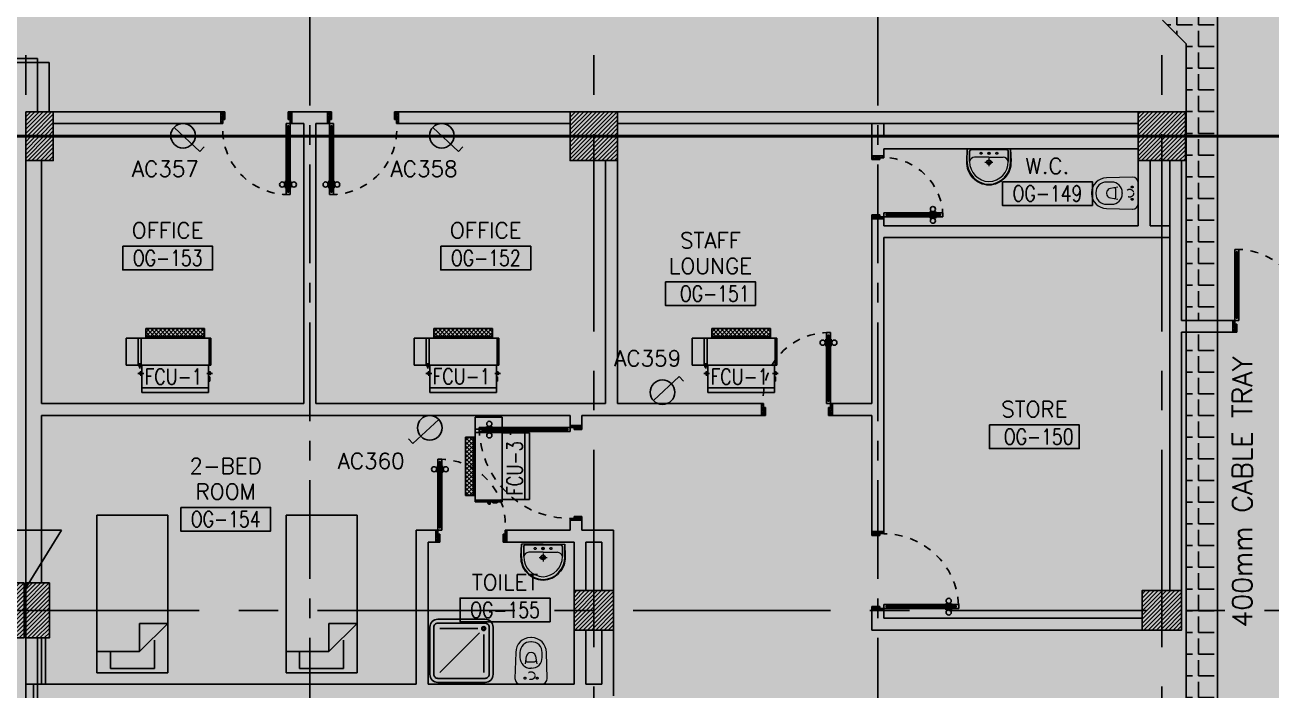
# Model space of a CAD drawing. Extents: x 88852.7 to 88945.7, y 39921.6 to 40001.1.
# Drawn here: x 88902.8 to 88918.59, y 39949.07 to 39957.5 of the extents above; entities that cross this region are included whole.
import ezdxf
from ezdxf.enums import TextEntityAlignment as Align

# ---------------------------------------------------------------- set-up
doc = ezdxf.new("R2010")
doc.units = 0
doc.header["$MEASUREMENT"] = 0
for name, pattern in [('CENTER', [2, 1.25, -0.25, 0.25, -0.25]), ('CENTERX2', [4, 2.5, -0.5, 0.5, -0.5]), ('DASHED', [0.75, 0.5, -0.25]), ('HIDDEN', [0.375, 0.25, -0.125]), ('HIDDEN2', [0.1875, 0.125, -0.0625])]:
    doc.linetypes.add(name, pattern=pattern)
doc.layers.get('0').update_dxf_attribs({"color": 11, "linetype": 'CONTINUOUS'})
for name, color, linetype in [('AXES', 11, 'CENTERX2'), ('AXES1', 11, 'CENTER'), ('COL', 11, 'CONTINUOUS'), ('DOOR', 11, 'CONTINUOUS'), ('E-SOCKETS', 4, 'CONTINUOUS'), ('E-TRAY', 2, 'CONTINUOUS'), ('EJ', 11, 'CONTINUOUS'), ('FCU', 7, 'CONTINUOUS'), ('FIX', 11, 'CONTINUOUS'), ('FUR', 11, 'CONTINUOUS'), ('HAT', 11, 'CONTINUOUS'), ('INSUL', 11, 'CONTINUOUS'), ('M-TEXT', 2, 'CONTINUOUS'), ('RM-BOX', 11, 'CONTINUOUS'), ('RM-NAME', 11, 'CONTINUOUS'), ('RM-NO', 11, 'CONTINUOUS'), ('ROOF', 11, 'CONTINUOUS'), ('WALL', 11, 'CONTINUOUS'), ('WALL-F', 11, 'CONTINUOUS'), ('WIN', 11, 'CONTINUOUS')]:
    doc.layers.add(name, color=color, linetype=linetype)
doc.styles.add('DIM7', font='simplex.shx', dxfattribs={"width": 0.8})
doc.styles.add('ROMANS', font='ROMANS.shx', dxfattribs={"width": 0.6})
doc.dimstyles.new('DIM-OUT', dxfattribs={"dimscale": 0, "dimtxt": 0.24, "dimasz": 0.08, "dimexe": 0.02, "dimexo": 0.02, "dimgap": 0.05, "dimtad": 1, "dimdec": 0, "dimlfac": 1000, "dimzin": 0, "dimdsep": 46, "dimtxsty": 'ROMANS', "dimblk1": 'ARCHTICK', "dimblk2": 'ARCHTICK', "dimsah": 1, "dimcen": 0.01, "dimdle": 0.08, "dimclrd": 7, "dimclre": 7, "dimclrt": 2, "dimadec": 0, "dimazin": 0, "dimtp": 2, "dimtm": 2, "dimtfac": 0.114286, "dimtdec": 0, "dimtix": 1, "dimtmove": 2, "dimatfit": 3, "dimldrblk": 'ARCHTICK', "dimfxl": 0, "dimtolj": 1, "dimtzin": 0, "dimarcsym": 0})
pattern_1 = [(0, (0, 0), (0, 0.275), [0.2, -0.075]), (90, (0, 0), (-0.275, 2e-17), [0.2, -0.075])]

# ---------------------------------------------------------------- blocks, each defined once
blk = doc.blocks.new('A$C376C1807')
at = {"layer": 'DOOR'}
for p, q in [((0, 0.9), (0, 0.85)), ((0.9, 0.9), (0, 0.9)), ((0, 0.85), (0.899, 0.85))]:
    blk.add_line(p, q, dxfattribs=at)
blk.add_arc((0, 0.9), 0.9, 270, 0, dxfattribs=at)
blk = doc.blocks.new('AH20A')
at = {"layer": 'FUR'}
for p, q in [((0, 0.5), (0, -0.5)), ((1, 0.5), (0, 0.5)), ((0.1358, 0.5), (0.1358, -0.0987)), ((1, -0.5), (1, 0.5)), ((0.1358, 0.3112), (0.0277, 0.3112)), ((0.0277, 0.3112), (0.0277, -0.3087)), ((0.1358, -0.0987), (0.3125, -0.5)), ((0.1358, -0.0987), (0.3125, -0.0987)), ((0.3125, -0.5), (0.3125, -0.0987)), ((0.0277, -0.3087), (0.2076, -0.3087)), ((0, -0.5), (1, -0.5))]:
    blk.add_line(p, q, dxfattribs=at)
blk = doc.blocks.new('WC1')
at = {"layer": 'FIX', "lineweight": 20}
for p, q in [((-210, 204), (-538, 194)), ((-727, 5), (-727, -5)), ((-674, 5), (-674, -5)), ((-534, 24), (-540, 0)), ((-540, 0), (-534, -24)), ((-475, 141), (-538, 141)), ((-395, 76), (-490, 60)), ((-339, 5), (-339, -5)), ((-137, 0), (-137, 131)), ((-137, -131), (-137, 0)), ((-538, -141), (-475, -141)), ((-490, -60), (-395, -76)), ((-538, -194), (-210, -204)), ((-213, -204), (-210, -204))]:
    blk.add_line(p, q, dxfattribs=at)
at = {"layer": 'FIX', "linetype": 'Continuous', "lineweight": 20}
blk.add_line((-420, -47), (-420, 45), dxfattribs=at)
at = {"layer": 'FIX', "linetype": 'HIDDEN2', "lineweight": 20, "ltscale": 0.3}
blk.add_circle((-245, 0), 49.8, dxfattribs=at)
at = {"layer": 'FIX', "linetype": 'HIDDEN', "lineweight": 20, "ltscale": 0.05}
for centre in [(-213, 78), (-213, -77)]:
    blk.add_circle(centre, 11.6, dxfattribs=at)
at = {"layer": 'FIX', "lineweight": 20}
for centre, radius, start, end in [((-538, 5), 189, 90, 180), ((-210, 131), 73, 360, 90), ((-538, 5), 136, 90, 180), ((-473, -7), 68.2, 128.9242, 152.8468), ((-464, -18), 82, 108.496, 128.9242), ((-475, 5), 136, 360, 90), ((-538, -5), 189, 180, 270), ((-538, -5), 136, 180, 270), ((-473, 7), 68.2, 207.1532, 231.0758), ((-464, 18), 82, 231.0758, 251.504), ((-475, -5), 136, 270, 0), ((-210, -131), 73, 270, 0)]:
    blk.add_arc(centre, radius, start, end, dxfattribs=at)
at = {"layer": 'FIX', "linetype": 'Continuous', "lineweight": 20}
for centre, start, end in [((-443, 46), 357.6662, 91.6121), ((-442, -46), 268.3879, 2.3338)]:
    blk.add_arc(centre, 22.3, start, end, dxfattribs=at)
blk = doc.blocks.new('LAV1')
at = {"layer": 'FIX', "linetype": 'ByBlock', "ltscale": 0.3}
for p, q in [((-280, 210), (-275, 50)), ((-245, 210), (-245, 85)), ((245, 210), (245, 85)), ((280, 210), (275, 50)), ((0, 60), (-220, 60)), ((0, 60), (220, 60))]:
    blk.add_line(p, q, dxfattribs=at)
at = {"layer": 'FIX', "linetype": 'Continuous', "lineweight": 20}
for p, q in [((-275, 210), (-275, 50)), ((275, 210), (275, 50)), ((0, 50), (-275, 50)), ((0, 50), (-252, 50)), ((0, 155), (-181, 155)), ((0, 155), (181, 155)), ((0, 50), (275, 50)), ((0, 50), (252, 50))]:
    blk.add_line(p, q, dxfattribs=at)
at = {"layer": 'FIX', "linetype": 'DASHED', "lineweight": 20, "ltscale": 0.05}
for p, q in [((50, 220), (-50, 220)), ((0, 170), (0, 270)), ((0, 170), (0, 270))]:
    blk.add_line(p, q, dxfattribs=at)
at = {"layer": 'FIX', "lineweight": 20}
for p, q in [((16, 107), (-15, 107)), ((0, 92), (0, 123))]:
    blk.add_line(p, q, dxfattribs=at)
for centre, radius in [((0, 220), 29.5), ((0, 220), 22.5), ((0, 107), 15.5)]:
    blk.add_circle(centre, radius, dxfattribs=at)
at = {"layer": 'FIX', "linetype": 'HIDDEN', "lineweight": 20, "ltscale": 0.05}
for centre in [(-100, 107), (100, 107)]:
    blk.add_circle(centre, 12.4, dxfattribs=at)
at = {"layer": 'FIX', "linetype": 'ByBlock', "ltscale": 0.3}
for centre, radius, start, end in [((7, 220), 287, 91.3776, 182.0064), ((-7, 220), 287, 357.9936, 88.6224), ((-220, 85), 24.9, 179.7021, 269.9486), ((220, 85), 24.9, 270.0514, 0.2979)]:
    blk.add_arc(centre, radius, start, end, dxfattribs=at)
at = {"layer": 'FIX', "linetype": 'Continuous', "lineweight": 20}
for centre, radius, start, end in [((8, 217), 283, 91.6988, 181.351), ((-8, 217), 283, 358.649, 88.3012), ((8, 212), 253, 91.7328, 180.4884), ((-8, 212), 253, 359.5116, 88.2672), ((-179, 222), 66.9, 190.2006, 268.0786), ((179, 222), 66.9, 271.9214, 349.7994)]:
    blk.add_arc(centre, radius, start, end, dxfattribs=at)
blk = doc.blocks.new('SHR1')
at = {"layer": 'FIX'}
for p, q in [((-196, 196), (-700, 700)), ((-143, 218), (-143, 700)), ((-218, 143), (-700, 143))]:
    blk.add_line(p, q, dxfattribs=at)
for points in [[(-825, 125), (-825, 725, -0.414214), (-725, 825), (-125, 825, -0.414214), (-25, 725), (-25, 125, -0.414214), (-125, 25), (-725, 25, -0.414214)], [(-775, 125), (-775, 725, -0.414214), (-725, 775), (-125, 775, -0.414214), (-75, 725), (-75, 125, -0.414214), (-125, 75), (-725, 75, -0.414214)]]:
    blk.add_lwpolyline(points, format="xyb", close=True, dxfattribs=at)
for radius in [25, 15]:
    blk.add_circle((-143, 143), radius, dxfattribs=at)
blk = doc.blocks.new('RM1')
at = {"layer": 'RM-BOX'}
blk.add_lwpolyline([(570, -200), (-570, -200), (-570, -500), (570, -500)], close=True, dxfattribs=at)
at = {"layer": 'RM-NAME', "style": 'ROMANS'}
for tag, p in [('ROOMNAME1', (0, 324)), ('ROOMNAME2', (0, 0))]:
    blk.add_attdef(tag, text='', height=200, dxfattribs=at).set_placement(p, align=Align.MIDDLE)
at = {"layer": 'RM-NO', "style": 'ROMANS', "width": 0.8}
blk.add_attdef('ROOMNO', text='', height=200, dxfattribs=at).set_placement((0, -350), align=Align.MIDDLE)
blk = doc.blocks.new('DOOR90')
at = {"layer": 'DOOR', "linetype": 'ByBlock'}
for p, q in [((0, 0), (-150, 0)), ((-200, -25), (-1000, -25)), ((-200, -42), (-1000, -42)), ((-200, -58), (-1000, -58)), ((-1000, -75), (-200, -75))]:
    blk.add_line(p, q, dxfattribs=at)
at = {"layer": 'DOOR', "color": 0, "linetype": 'ByBlock'}
for p, q in [((-150, 0), (-150, -25)), ((-150, 0), (0, 0)), ((0, -50), (0, 0)), ((-1050, -25), (-1050, -75)), ((-1050, -75), (-1050, -25)), ((-1000, -25), (-1050, -25)), ((-1000, -75), (-1050, -75)), ((-1020, -42), (-1020, -58)), ((-1000, -42), (-1020, -42)), ((-1000, -58), (-1020, -58)), ((-1000, -25), (-1000, -42)), ((-1000, -58), (-1000, -75)), ((-968, -25), (-968, -18)), ((-878, -18), (-968, -18)), ((-968, -75), (-968, -82)), ((-878, -82), (-968, -82)), ((-955, -18), (-955, -9)), ((-955, -9), (-890, -9)), ((-955, -18), (-890, -18)), ((-955, -82), (-955, -91)), ((-955, -82), (-890, -82)), ((-955, -91), (-890, -91)), ((-890, -18), (-890, -9)), ((-890, -82), (-890, -91)), ((-878, -25), (-878, -18)), ((-878, -75), (-878, -82)), ((-200, -42), (-200, -25)), ((-200, -25), (-150, -25)), ((-180, -42), (-200, -42)), ((-200, -75), (-200, -58)), ((-200, -58), (-180, -58)), ((-150, -75), (-200, -75)), ((-180, -58), (-180, -42)), ((-150, -75), (-150, -25)), ((-150, -25), (-100, -25)), ((-100, -25), (-100, -50)), ((-100, -50), (0, -50)), ((-150, -900), (-150, -875)), ((-150, -875), (-100, -875)), ((0, -900), (-150, -900)), ((-150, -900), (0, -900)), ((-100, -850), (0, -850)), ((-100, -875), (-100, -850)), ((0, -850), (0, -900))]:
    blk.add_line(p, q, dxfattribs=at)
at = {"layer": 'DOOR', "color": 9, "linetype": 'ByBlock'}
for p, q in [((0, -50), (-114, 0)), ((0, -50), (-40, 0)), ((0, -50), (-100, -37)), ((0, -850), (-114, -900)), ((0, -850), (-100, -863)), ((0, -850), (-40, -900))]:
    blk.add_line(p, q, dxfattribs=at)
at = {"layer": 'DOOR', "color": 0, "linetype": 'ByBlock'}
for centre in [(-923, 24), (-923, -124)]:
    blk.add_circle(centre, 32.4, dxfattribs=at)
at = {"layer": 'DOOR', "color": 9, "linetype": 'ByBlock'}
for centre, radius, start, end in [((0, -50), 74.4, 137.7764, 180), ((0, -50), 54.4, 113.2074, 180), ((0, -50), 154, 161.1053, 166.2858), ((0, -50), 134, 158.1598, 169.28), ((0, -50), 114, 154.0838, 167.3774), ((0, -50), 94.4, 148.0182, 180), ((0, -50), 34.4, 90, 180), ((0, -50), 14.4, 90, 180), ((0, -850), 154, 193.7142, 198.8947), ((0, -850), 134, 190.72, 201.8402), ((0, -850), 94.4, 180, 211.9818), ((0, -850), 74.4, 180, 222.2236), ((0, -850), 54.4, 180, 246.7926), ((0, -850), 34.4, 180, 270), ((0, -850), 14.4, 180, 270)]:
    blk.add_arc(centre, radius, start, end, dxfattribs=at)
at = {"layer": 'DOOR', "linetype": 'HIDDEN', "ltscale": 0.5}
blk.add_arc((-222, -50), 828, 178.2701, 275.003, dxfattribs=at)
blk = doc.blocks.new('DOOR80')
at = {"layer": 'DOOR', "color": 0, "linetype": 'ByBlock'}
for p, q in [((-91, 805), (-91, 740)), ((-82, 805), (-91, 805)), ((-82, 728), (-82, 818)), ((-75, 818), (-82, 818)), ((-82, 805), (-82, 740)), ((-75, 850), (-75, 900)), ((-75, 900), (-25, 900)), ((-25, 900), (-75, 900)), ((-58, 850), (-75, 850)), ((-58, 850), (-58, 870)), ((-42, 870), (-58, 870)), ((-42, 850), (-42, 870)), ((-25, 850), (-42, 850)), ((-25, 850), (-25, 900)), ((-25, 818), (-18, 818)), ((-18, 728), (-18, 818)), ((-18, 805), (-18, 740)), ((-18, 805), (-9, 805)), ((-9, 805), (-9, 740)), ((-82, 740), (-91, 740)), ((-75, 728), (-82, 728)), ((-25, 728), (-18, 728)), ((-18, 740), (-9, 740)), ((-75, 200), (-58, 200)), ((-75, 150), (-75, 200)), ((-58, 200), (-58, 180)), ((-58, 180), (-42, 180)), ((-42, 200), (-25, 200)), ((-42, 180), (-42, 200)), ((-25, 200), (-25, 150)), ((-800, 150), (-800, 0)), ((-800, 150), (-775, 150)), ((-800, 0), (-800, 150)), ((-750, 0), (-800, 0)), ((-775, 150), (-775, 100)), ((-775, 100), (-750, 100)), ((-750, 100), (-750, 0)), ((-75, 150), (-25, 150)), ((-50, 100), (-50, 0)), ((-25, 100), (-50, 100)), ((-50, 0), (0, 0)), ((0, 150), (-25, 150)), ((-25, 150), (-25, 100)), ((0, 0), (0, 150)), ((0, 150), (0, 0))]:
    blk.add_line(p, q, dxfattribs=at)
at = {"layer": 'DOOR', "linetype": 'ByBlock'}
for p, q in [((-75, 850), (-75, 200)), ((-58, 200), (-58, 850)), ((-42, 200), (-42, 850)), ((-25, 200), (-25, 850))]:
    blk.add_line(p, q, dxfattribs=at)
at = {"layer": 'DOOR', "color": 9, "linetype": 'ByBlock'}
for p, q in [((-750, 0), (-800, 114)), ((-750, 0), (-800, 40)), ((-750, 0), (-763, 100)), ((-50, 0), (0, 114)), ((-50, 0), (-37, 100)), ((-50, 0), (0, 40))]:
    blk.add_line(p, q, dxfattribs=at)
at = {"layer": 'DOOR', "color": 0, "linetype": 'ByBlock'}
for centre in [(-124, 773), (24, 773)]:
    blk.add_circle(centre, 32.4, dxfattribs=at)
at = {"layer": 'DOOR', "linetype": 'HIDDEN', "ltscale": 0.5}
blk.add_arc((-25, 150), 750, 90, 180, dxfattribs=at)
at = {"layer": 'DOOR', "color": 9, "linetype": 'ByBlock'}
for centre, radius, start, end in [((-750, 0), 154, 103.7142, 108.8947), ((-750, 0), 134, 100.72, 111.8402), ((-750, 0), 94.4, 90, 121.9818), ((-750, 0), 74.4, 90, 132.2236), ((-750, 0), 54.4, 90, 156.7926), ((-750, 0), 34.4, 90, 180), ((-750, 0), 14.4, 90, 180), ((-50, 0), 94.4, 58.0182, 90), ((-50, 0), 74.4, 47.7764, 90), ((-50, 0), 54.4, 23.2074, 90), ((-50, 0), 34.4, 0, 90), ((-50, 0), 14.4, 0, 90), ((-50, 0), 134, 68.1598, 79.28), ((-50, 0), 114, 64.0838, 77.3774), ((-50, 0), 154, 71.1053, 76.2858)]:
    blk.add_arc(centre, radius, start, end, dxfattribs=at)
blk = doc.blocks.new('DOOR-10')
at = {"layer": 'DOOR', "color": 0, "linetype": 'ByBlock'}
for p, q in [((-83, 1005), (-92, 1005)), ((-92, 1005), (-92, 940)), ((-76, 1018), (-83, 1018)), ((-83, 928), (-83, 1018)), ((-83, 1005), (-83, 940)), ((-26, 1100), (-76, 1100)), ((-76, 1100), (-26, 1100)), ((-76, 1050), (-76, 1100)), ((-59, 1050), (-76, 1050)), ((-43, 1070), (-59, 1070)), ((-59, 1050), (-59, 1070)), ((-43, 1050), (-43, 1070)), ((-26, 1050), (-43, 1050)), ((-26, 1050), (-26, 1100)), ((-26, 1018), (-18, 1018)), ((-18, 928), (-18, 1018)), ((-18, 1005), (-9, 1005)), ((-18, 1005), (-18, 940)), ((-9, 1005), (-9, 940)), ((-83, 940), (-92, 940)), ((-76, 928), (-83, 928)), ((-26, 928), (-18, 928)), ((-18, 940), (-9, 940)), ((-76, 200), (-59, 200)), ((-76, 150), (-76, 200)), ((-59, 200), (-59, 180)), ((-59, 180), (-43, 180)), ((-43, 200), (-26, 200)), ((-43, 180), (-43, 200)), ((-26, 200), (-26, 150)), ((-1001, 0), (-1001, 150)), ((-1001, 150), (-976, 150)), ((-1001, 150), (-1001, 0)), ((-951, 0), (-1001, 0)), ((-976, 150), (-976, 100)), ((-976, 100), (-951, 100)), ((-951, 100), (-951, 0)), ((-76, 150), (-26, 150)), ((-51, 100), (-51, 0)), ((-26, 100), (-51, 100)), ((-51, 0), (-1, 0)), ((-1, 150), (-26, 150)), ((-26, 150), (-26, 100))]:
    blk.add_line(p, q, dxfattribs=at)
at = {"layer": 'DOOR', "linetype": 'ByBlock'}
for p, q in [((-76, 1050), (-76, 200)), ((-59, 200), (-59, 1050)), ((-43, 200), (-43, 1050)), ((-26, 200), (-26, 1050))]:
    blk.add_line(p, q, dxfattribs=at)
at = {"layer": 'DOOR', "color": 9, "linetype": 'ByBlock'}
for p, q in [((-951, 0), (-1001, 114)), ((-951, 0), (-1001, 40)), ((-951, 0), (-964, 100)), ((-51, 0), (-1, 114)), ((-51, 0), (-37, 100)), ((-51, 0), (-1, 40)), ((-1, 0), (-1, 150))]:
    blk.add_line(p, q, dxfattribs=at)
at = {"layer": 'DOOR', "color": 0, "linetype": 'ByBlock'}
for centre in [(-124, 973), (23, 973)]:
    blk.add_circle(centre, 32.4, dxfattribs=at)
at = {"layer": 'DOOR', "linetype": 'HIDDEN', "ltscale": 0.5}
blk.add_arc((-23, 149), 952, 93.1482, 179.9482, dxfattribs=at)
at = {"layer": 'DOOR', "color": 9, "linetype": 'ByBlock'}
for centre, radius, start, end in [((-951, 0), 154, 103.7142, 108.8947), ((-951, 0), 134, 100.72, 111.8402), ((-951, 0), 94.4, 90, 121.9818), ((-951, 0), 74.4, 90, 132.2236), ((-951, 0), 54.4, 90, 156.7926), ((-951, 0), 34.4, 90, 180), ((-951, 0), 14.4, 90, 180), ((-51, 0), 94.4, 58.0182, 90), ((-51, 0), 74.4, 47.7764, 90), ((-51, 0), 54.4, 23.2074, 90), ((-51, 0), 34.4, 0, 90), ((-51, 0), 14.4, 0, 90), ((-51, 0), 134, 68.1598, 79.28), ((-51, 0), 114, 64.0838, 77.3774), ((-51, 0), 154, 71.1053, 76.2858)]:
    blk.add_arc(centre, radius, start, end, dxfattribs=at)
blk = doc.blocks.new('DOOR100')
at = {"layer": 'DOOR', "color": 0, "linetype": 'ByBlock'}
for p, q in [((-76, 1251), (-76, 1301)), ((-76, 1301), (-26, 1301)), ((-26, 1301), (-76, 1301)), ((-59, 1251), (-59, 1271)), ((-43, 1271), (-59, 1271)), ((-43, 1251), (-43, 1271)), ((-26, 1251), (-26, 1301)), ((-92, 1206), (-92, 1141)), ((-83, 1206), (-92, 1206)), ((-83, 1141), (-92, 1141)), ((-83, 1129), (-83, 1219)), ((-76, 1219), (-83, 1219)), ((-83, 1206), (-83, 1141)), ((-76, 1129), (-83, 1129)), ((-59, 1251), (-76, 1251)), ((-26, 1251), (-43, 1251)), ((-26, 1219), (-19, 1219)), ((-26, 1129), (-19, 1129)), ((-19, 1129), (-19, 1219)), ((-19, 1206), (-19, 1141)), ((-19, 1206), (-10, 1206)), ((-19, 1141), (-10, 1141)), ((-10, 1206), (-10, 1141)), ((-76, 200), (-59, 200)), ((-76, 150), (-76, 200)), ((-59, 200), (-59, 180)), ((-59, 180), (-43, 180)), ((-43, 200), (-26, 200)), ((-43, 180), (-43, 200)), ((-26, 200), (-26, 150)), ((-1201, 0), (-1201, 150)), ((-1201, 150), (-1176, 150)), ((-1201, 150), (-1201, 0)), ((-1151, 0), (-1201, 0)), ((-1176, 150), (-1176, 100)), ((-1176, 100), (-1151, 100)), ((-1151, 100), (-1151, 0)), ((-76, 150), (-26, 150)), ((-51, 100), (-51, 0)), ((-26, 100), (-51, 100)), ((-51, 0), (-1, 0)), ((-1, 150), (-26, 150)), ((-26, 150), (-26, 100)), ((-1, 150), (-1, 0))]:
    blk.add_line(p, q, dxfattribs=at)
at = {"layer": 'DOOR', "linetype": 'ByBlock'}
for p, q in [((-76, 1251), (-76, 200)), ((-59, 200), (-59, 1251)), ((-43, 200), (-43, 1251)), ((-26, 200), (-26, 1251))]:
    blk.add_line(p, q, dxfattribs=at)
at = {"layer": 'DOOR', "color": 9, "linetype": 'ByBlock'}
for p, q in [((-1151, 0), (-1201, 114)), ((-1151, 0), (-1201, 40)), ((-1151, 0), (-1164, 100)), ((-51, 0), (-1, 114)), ((-51, 0), (-38, 100)), ((-51, 0), (-1, 40))]:
    blk.add_line(p, q, dxfattribs=at)
at = {"layer": 'DOOR', "color": 0, "linetype": 'ByBlock'}
for centre in [(-125, 1174), (22, 1174)]:
    blk.add_circle(centre, 32.4, dxfattribs=at)
at = {"layer": 'DOOR', "linetype": 'HIDDEN', "ltscale": 0.5}
blk.add_arc((-27, 152), 1149, 89.961, 180.0931, dxfattribs=at)
at = {"layer": 'DOOR', "color": 9, "linetype": 'ByBlock'}
for centre, radius, start, end in [((-1151, 0), 154, 103.7142, 108.8947), ((-1151, 0), 134, 100.72, 111.8402), ((-1151, 0), 94.4, 90, 121.9818), ((-1151, 0), 74.4, 90, 132.2236), ((-1151, 0), 54.4, 90, 156.7926), ((-1151, 0), 34.4, 90, 180), ((-1151, 0), 14.4, 90, 180), ((-51, 0), 94.4, 58.0182, 90), ((-51, 0), 74.4, 47.7764, 90), ((-51, 0), 54.4, 23.2074, 90), ((-51, 0), 34.4, 0, 90), ((-51, 0), 14.4, 0, 90), ((-51, 0), 134, 68.1598, 79.28), ((-51, 0), 114, 64.0838, 77.3774), ((-51, 0), 154, 71.1053, 76.2858)]:
    blk.add_arc(centre, radius, start, end, dxfattribs=at)
blk = doc.blocks.new('A$C272A55A0')
at = {"layer": 'DOOR', "color": 0, "linetype": 'ByBlock'}
for p, q in [((0, 900), (0, 1050)), ((50, 1050), (0, 1050)), ((25, 950), (50, 950)), ((25, 900), (25, 950)), ((50, 950), (50, 1050)), ((1750, 950), (1750, 1050)), ((1750, 1050), (1800, 1050)), ((1775, 950), (1750, 950)), ((1775, 900), (1775, 950)), ((1800, 1050), (1800, 900)), ((0, 900), (25, 900)), ((75, 900), (25, 900)), ((25, 850), (25, 900)), ((42, 850), (25, 850)), ((58, 870), (42, 870)), ((42, 870), (42, 850)), ((58, 850), (58, 870)), ((75, 850), (58, 850)), ((75, 900), (75, 850)), ((1725, 900), (1775, 900)), ((1725, 900), (1725, 850)), ((1725, 850), (1742, 850)), ((1742, 870), (1758, 870)), ((1742, 850), (1742, 870)), ((1758, 870), (1758, 850)), ((1758, 850), (1775, 850)), ((1800, 900), (1775, 900)), ((1775, 850), (1775, 900)), ((1718, 160), (1709, 160)), ((1709, 95), (1709, 160)), ((1725, 173), (1718, 173)), ((1718, 173), (1718, 83)), ((1718, 95), (1718, 160)), ((1775, 173), (1782, 173)), ((1782, 173), (1782, 83)), ((1782, 160), (1791, 160)), ((1782, 95), (1782, 160)), ((1791, 95), (1791, 160)), ((25, 50), (42, 50)), ((25, 50), (25, 0)), ((25, 0), (75, 0)), ((75, 0), (25, 0)), ((42, 50), (42, 30)), ((42, 30), (58, 30)), ((58, 50), (75, 50)), ((58, 50), (58, 30)), ((75, 50), (75, 0)), ((1718, 95), (1709, 95)), ((1725, 83), (1718, 83)), ((1742, 50), (1725, 50)), ((1725, 50), (1725, 0)), ((1775, 0), (1725, 0)), ((1725, 0), (1775, 0)), ((1742, 50), (1742, 30)), ((1758, 30), (1742, 30)), ((1775, 50), (1758, 50)), ((1758, 50), (1758, 30)), ((1775, 83), (1782, 83)), ((1775, 50), (1775, 0)), ((1782, 95), (1791, 95))]:
    blk.add_line(p, q, dxfattribs=at)
at = {"layer": 'DOOR', "color": 9, "linetype": 'ByBlock'}
for p, q in [((50, 1050), (0, 1010)), ((50, 1050), (0, 937)), ((50, 1050), (37, 950)), ((1750, 1050), (1800, 1010)), ((1750, 1050), (1800, 937)), ((1750, 1050), (1763, 950))]:
    blk.add_line(p, q, dxfattribs=at)
at = {"layer": 'DOOR', "linetype": 'ByBlock'}
for p, q in [((25, 850), (25, 50)), ((42, 850), (42, 50)), ((58, 850), (58, 50)), ((75, 50), (75, 850)), ((1725, 50), (1725, 850)), ((1742, 850), (1742, 50)), ((1758, 850), (1758, 50)), ((1775, 850), (1775, 50))]:
    blk.add_line(p, q, dxfattribs=at)
at = {"layer": 'DOOR', "color": 0, "linetype": 'ByBlock'}
for centre in [(1676, 128), (1824, 128)]:
    blk.add_circle(centre, 32.4, dxfattribs=at)
at = {"layer": 'DOOR', "color": 9, "linetype": 'ByBlock'}
for centre, radius, start, end in [((50, 1050), 54.4, 203.2074, 270), ((50, 1050), 74.4, 227.7764, 270), ((50, 1050), 94.4, 238.0182, 270), ((50, 1050), 34.4, 180, 270), ((50, 1050), 14.4, 180, 270), ((1750, 1050), 14.4, 270, 0), ((1750, 1050), 34.4, 270, 0), ((1750, 1050), 54.4, 270, 336.7926), ((1750, 1050), 74.4, 270, 312.2236), ((1750, 1050), 94.4, 270, 301.9818), ((50, 1050), 114, 244.0838, 257.3774), ((50, 1050), 134, 248.1598, 259.28), ((50, 1050), 154, 251.1053, 256.2858), ((1750, 1050), 114, 282.6226, 295.9162), ((1750, 1050), 134, 280.72, 291.8402), ((1750, 1050), 154, 283.7142, 288.8947)]:
    blk.add_arc(centre, radius, start, end, dxfattribs=at)
at = {"layer": 'DOOR', "linetype": 'HIDDEN', "ltscale": 0.5}
for centre, start, end in [((50, 851), 268.3174, 3.2965), ((1750, 851), 176.7035, 271.6826)]:
    blk.add_arc(centre, 851, start, end, dxfattribs=at)
at = {"layer": 'WALL', "linetype": 'ByBlock'}
blk.add_line((1800, 900), (1800, 1050), dxfattribs=at)
blk = doc.blocks.new('C11')
at = {"layer": 'HAT'}
h = blk.add_hatch(dxfattribs=at)
h.set_pattern_fill('ANSI31', color=256, scale=300, style=0)
h.set_pattern_definition([(45, (-248556.182, -75061.005), (-26.5165043, 26.5165043), [])])
h.paths.add_polyline_path([(300, 700), (0, 700), (0, 350), (300, 350)])
h.paths.add_polyline_path([(300, 350), (0, 350), (0, 0), (300, 0)])
at = {"layer": 'COL'}
blk.add_lwpolyline([(300, 700), (300, 0), (0, 0), (0, 700)], close=True, dxfattribs=at)
blk = doc.blocks.new('C11D')
at = {"layer": 'COL', "linetype": 'ByBlock'}
for p in [(-320, 0), (0, 0)]:
    blk.add_blockref('C11', p, dxfattribs=at)
blk = doc.blocks.new('C5')
at = {"layer": 'HAT', "linetype": 'ByBlock'}
h = blk.add_hatch(dxfattribs=at)
h.set_pattern_fill('ANSI31', color=256, scale=300, style=0)
h.set_pattern_definition([(45, (-223356.182, -51411.005), (-26.516504, 26.516504), [])])
h.paths.add_polyline_path([(300, 300), (0, 300), (0, 0), (300, 0)])
h.paths.add_polyline_path([(600, 300), (300, 300), (300, 0), (600, 0)])
at = {"layer": 'COL'}
blk.add_lwpolyline([(600, 300), (0, 300), (0, 0), (600, 0)], close=True, dxfattribs=at)
blk = doc.blocks.new('C7')
at = {"layer": 'HAT'}
h = blk.add_hatch(dxfattribs=at)
h.set_pattern_fill('ANSI31', color=256, scale=300, style=0)
h.set_pattern_definition([(45, (-248876.182, -51411.005), (-26.5165043, 26.5165043), [])])
h.paths.add_polyline_path([(350, 300), (250, 300), (0, 300), (0, 0), (350, 0)])
at = {"layer": 'COL'}
blk.add_lwpolyline([(0, 300), (0, 0), (350, 0), (350, 300)], close=True, dxfattribs=at)
blk = doc.blocks.new('COL50')
at = {"layer": 'COL'}
blk.add_lwpolyline([(-250, 250), (-250, -250), (250, -250), (250, 250)], close=True, dxfattribs=at)
blk = doc.blocks.new('*X70')
at = {"color": 0}
for p, q in [((235129, 139881), (235597, 140350)), ((235129, 139934), (235544, 140350)), ((235129, 139987), (235491, 140350)), ((235129, 140040), (235438, 140350)), ((235129, 140093), (235385, 140350)), ((235129, 140146), (235332, 140350)), ((235129, 140199), (235279, 140350)), ((235129, 140253), (235226, 140350)), ((235129, 140306), (235173, 140350)), ((235150, 139850), (235629, 140328)), ((235203, 139850), (235629, 140275)), ((235256, 139850), (235629, 140222)), ((235309, 139850), (235629, 140169)), ((235362, 139850), (235629, 140116)), ((235415, 139850), (235629, 140063)), ((235468, 139850), (235629, 140010)), ((235521, 139850), (235629, 139957)), ((235574, 139850), (235629, 139904))]:
    blk.add_line(p, q, dxfattribs=at)
blk = doc.blocks.new('*X71')
at = {"color": 0}
for p, q in [((227929, 139894), (228385, 140350)), ((227929, 139947), (228331, 140350)), ((227929, 140000), (228278, 140350)), ((227929, 140053), (228225, 140350)), ((227929, 140106), (228172, 140350)), ((227929, 140159), (228119, 140350)), ((227929, 140212), (228066, 140350)), ((227929, 140265), (228013, 140350)), ((227929, 140318), (227960, 140350)), ((227938, 139850), (228429, 140341)), ((227991, 139850), (228429, 140288)), ((228044, 139850), (228429, 140235)), ((228097, 139850), (228429, 140182)), ((228150, 139850), (228429, 140129)), ((228203, 139850), (228429, 140076)), ((228256, 139850), (228429, 140023)), ((228309, 139850), (228429, 139969)), ((228362, 139850), (228429, 139916)), ((228415, 139850), (228429, 139863))]:
    blk.add_line(p, q, dxfattribs=at)
blk = doc.blocks.new('*X213')
at = {"color": 0}
for p, q in [((16890, -2467), (16943, -2414)), ((16890, -2520), (16990, -2420)), ((16990, -2565), (16890, -2465)), ((16890, -2573), (16990, -2473)), ((16990, -2619), (16890, -2519)), ((16890, -2626), (16990, -2526)), ((16990, -2512), (16892, -2414)), ((16990, -2459), (16945, -2414)), ((16990, -2672), (16890, -2572)), ((16890, -2679), (16990, -2579)), ((16990, -2725), (16890, -2625)), ((16890, -2732), (16990, -2632)), ((16990, -2778), (16890, -2678)), ((16890, -2785), (16990, -2685)), ((16990, -2831), (16890, -2731)), ((16890, -2838), (16990, -2738)), ((16990, -2884), (16890, -2784)), ((16890, -2891), (16990, -2791)), ((16990, -2937), (16890, -2837)), ((16890, -2944), (16990, -2844)), ((16990, -2990), (16890, -2890)), ((16890, -2997), (16990, -2897)), ((16990, -3043), (16890, -2943)), ((16890, -3050), (16990, -2950)), ((16990, -3096), (16890, -2996)), ((16890, -3103), (16990, -3003)), ((16990, -3149), (16890, -3049)), ((16944, -3155), (16890, -3102)), ((16892, -3155), (16990, -3056)), ((16945, -3155), (16990, -3109))]:
    blk.add_line(p, q, dxfattribs=at)
blk = doc.blocks.new('*X188')
at = {"color": 0}
for p, q in [((16890, -2467), (16943, -2414)), ((16890, -2520), (16990, -2420)), ((16990, -2565), (16890, -2465)), ((16890, -2573), (16990, -2473)), ((16990, -2619), (16890, -2519)), ((16890, -2626), (16990, -2526)), ((16990, -2512), (16892, -2414)), ((16990, -2459), (16945, -2414)), ((16990, -2672), (16890, -2572)), ((16890, -2679), (16990, -2579)), ((16990, -2725), (16890, -2625)), ((16890, -2732), (16990, -2632)), ((16990, -2778), (16890, -2678)), ((16890, -2785), (16990, -2685)), ((16990, -2831), (16890, -2731)), ((16890, -2838), (16990, -2738)), ((16990, -2884), (16890, -2784)), ((16890, -2891), (16990, -2791)), ((16990, -2937), (16890, -2837)), ((16890, -2944), (16990, -2844)), ((16990, -2990), (16890, -2890)), ((16890, -2997), (16990, -2897)), ((16990, -3043), (16890, -2943)), ((16890, -3050), (16990, -2950)), ((16990, -3096), (16890, -2996)), ((16890, -3103), (16990, -3003)), ((16990, -3149), (16890, -3049)), ((16944, -3155), (16890, -3102)), ((16892, -3155), (16990, -3056)), ((16945, -3155), (16990, -3109))]:
    blk.add_line(p, q, dxfattribs=at)
blk = doc.blocks.new('WHE06')
at = {"color": 2}
for p, q in [((689, 621), (346, 621)), ((346, 621), (346, 469)), ((689, 469), (689, 621)), ((60, -422), (60, 422)), ((212, 437), (269, 437)), ((232, 452), (232, 422)), ((232, 452), (252, 452)), ((242, 472), (242, 399)), ((252, 452), (252, 422)), ((305, 448), (373, 448)), ((321, 458), (321, 438)), ((321, 458), (346, 458)), ((321, 438), (346, 438)), ((346, 430), (689, 430)), ((811, 371), (689, 371)), ((711, -371), (711, 371)), ((811, -371), (811, 371)), ((142, -437), (142, -422)), ((142, -437), (197, -437)), ((197, -437), (197, -422)), ((221, -437), (269, -437)), ((232, -452), (232, -422)), ((232, -452), (252, -452)), ((242, -472), (242, -399)), ((252, -452), (252, -422)), ((346, -430), (689, -430)), ((811, -371), (689, -371))]:
    blk.add_line(p, q, dxfattribs=at)
at = {"color": 6}
for p, q in [((0, -422), (0, 422)), ((0, 422), (346, 422)), ((346, 469), (346, -451)), ((689, 469), (346, 469)), ((689, -451), (689, 469)), ((0, -422), (346, -422)), ((346, -451), (689, -451))]:
    blk.add_line(p, q, dxfattribs=at)
at = {"color": 2}
blk.add_blockref('*X188', (-16179, 2784), dxfattribs=at)

msp = doc.modelspace()

# ---------------------------------------------------------------- hatches: boundary and pattern name
at = {"layer": 'HAT'}
h = msp.add_hatch(dxfattribs=at)
h.set_pattern_fill('ANGLE', color=256, style=0)
h.set_pattern_definition(pattern_1)
h.paths.add_polyline_path([(88917.2103, 39957.5681), (88917.5167, 39957.2617), (88917.5167, 39956.0996), (88917.9167, 39956.0996), (88917.9167, 39959.6996), (88917.5167, 39959.6996), (88917.5167, 39958.4617), (88917.2103, 39958.1552)])
h.paths.add_polyline_path([(88917.9167, 39956.0796), (88917.5167, 39956.0796), (88917.5167, 39953.7546), (88917.9167, 39953.7546)])
h.paths.add_polyline_path([(88919.547, 39958.4277), (88918.4072, 39958.4277), (88918.4072, 39958.1277), (88919.547, 39958.1277)], flags=16)
h.paths.add_polyline_path([(88918.3785, 39958.1277), (88919.5756, 39958.1277), (88919.5756, 39958.4277), (88918.3785, 39958.4277)], flags=9)
h.paths.add_polyline_path([(88917.508, 39958.4777), (88920.4461, 39958.4777), (88920.4461, 39958.7777), (88917.508, 39958.7777)], flags=9)
h = msp.add_hatch(dxfattribs=at)
h.set_pattern_fill('ANGLE', color=256, style=0)
h.set_pattern_definition(pattern_1)
h.paths.add_polyline_path([(88917.9167, 39953.6046), (88917.5167, 39953.6046), (88917.5167, 39950.0796), (88917.9167, 39950.0796)])
h.paths.add_polyline_path([(88917.5167, 39947.4066), (88917.3167, 39947.2066), (88917.2103, 39947.2066), (88917.2103, 39946.8066), (88917.4824, 39946.8066), (88917.9167, 39947.2409), (88917.9167, 39950.0796), (88917.5167, 39950.0796)])
h.paths.add_polyline_path([(88916.4227, 39947.2066), (88916.4223, 39947.0659), (88916.7943, 39946.8066), (88917.2103, 39946.8066), (88917.2103, 39947.2066)])
h.paths.add_polyline_path([(88916.4115, 39946.8066), (88916.4183, 39946.9645), (88916.4195, 39946.9877), (88916.1054, 39947.2066), (88915.8817, 39947.2066, 0.0376427), (88915.8257, 39947.0546), (88915.8257, 39947.0359), (88915.8218, 39946.9645), (88915.815, 39946.8066)])
h.paths.add_polyline_path([(88915.1968, 39947.0188), (88915.1939, 39946.9645), (88915.1871, 39946.8066), (88915.7855, 39946.8066, -0.0015632), (88915.7859, 39946.8133, 0.0947595), (88915.69, 39947.2066), (88915.4664, 39947.2066)])
h.paths.add_polyline_path([(88915.198, 39947.0997), (88915.198, 39947.1015), (88914.9213, 39947.2066), (88914.761, 39947.2066), (88914.761, 39946.8066), (88914.7774, 39946.8066)])

# ---------------------------------------------------------------- linework, layer by layer
at = {"layer": 'AXES'}
for p, q in [((88910.0103, 39921.6153), (88910.0103, 40000.4279)), ((88917.2103, 39921.6153), (88917.2103, 40000.4279)), ((88902.8103, 39921.6153), (88902.8103, 40000.0779)), ((88944.6603, 39956.0996), (88876.9703, 39956.0996)), ((88944.6603, 39956.0796), (88876.9703, 39956.0796)), ((88945.0103, 39950.0796), (88876.9703, 39950.0796))]:
    msp.add_line(p, q, dxfattribs=at)
at = {"layer": 'AXES1'}
for p, q in [((88906.4103, 39928.4796), (88906.4103, 39987.2996)), ((88913.6103, 39928.4796), (88913.6103, 39987.2996))]:
    msp.add_line(p, q, dxfattribs=at)
at = {"layer": 'E-SOCKETS'}
for p, q in [((88904.6902, 39956.2015), (88905.0181, 39955.8963)), ((88907.9688, 39956.2015), (88908.2967, 39955.8963)), ((88905.0181, 39955.8963), (88905.0726, 39955.9548)), ((88908.2967, 39955.8963), (88908.3512, 39955.9548)), ((88910.7665, 39952.7377), (88911.0944, 39953.0429)), ((88911.0944, 39953.0429), (88911.1489, 39952.9844)), ((88908.0457, 39952.4998), (88907.7179, 39952.1946)), ((88907.7179, 39952.1946), (88907.6634, 39952.2531))]:
    msp.add_line(p, q, dxfattribs=at)
for centre in [(88904.8046, 39956.095), (88908.0832, 39956.095), (88910.8809, 39952.8442), (88907.9314, 39952.3933)]:
    msp.add_circle(centre, 0.1562, dxfattribs=at)
at = {"layer": 'E-TRAY', "color": 4}
for p, q in [((88917.9167, 39947.2409), (88917.9167, 39968.3423)), ((88917.2167, 39957.5617), (88917.5167, 39957.2617)), ((88917.5167, 39947.4066), (88917.5167, 39957.2617))]:
    msp.add_line(p, q, dxfattribs=at)
at = {"layer": 'EJ', "color": 8}
for p, q in [((88859.9253, 39956.0996), (88935.4603, 39956.0996)), ((88859.9253, 39956.0796), (88935.4603, 39956.0796))]:
    msp.add_line(p, q, dxfattribs=at)
at = {"layer": 'EJ'}
for p, q in [((88906.3353, 39956.0996), (88903.0603, 39956.0996)), ((88906.3353, 39956.0796), (88903.0603, 39956.0796)), ((88909.7603, 39956.0996), (88906.4853, 39956.0996)), ((88909.7603, 39956.0796), (88906.4853, 39956.0796)), ((88913.5353, 39956.0996), (88910.2603, 39956.0996)), ((88913.5353, 39956.0796), (88910.2603, 39956.0796)), ((88913.6853, 39956.0996), (88916.9103, 39956.0996)), ((88915.9353, 39956.0996), (88913.6853, 39956.0996)), ((88913.6853, 39956.0796), (88916.9103, 39956.0796)), ((88915.9353, 39956.0796), (88913.6853, 39956.0796)), ((88916.9603, 39956.0996), (88916.0853, 39956.0996)), ((88916.9603, 39956.0796), (88916.0853, 39956.0796)), ((88920.5603, 39956.0996), (88917.4603, 39956.0996)), ((88920.5603, 39956.0796), (88917.4603, 39956.0796))]:
    msp.add_line(p, q, dxfattribs=at)
at = {"layer": 'FCU', "color": 3}
for p, q in [((88908.507, 39952.3746), (88908.507, 39952.527)), ((88908.507, 39952.527), (88908.8499, 39952.527)), ((88908.8499, 39952.527), (88908.8499, 39952.3746)), ((88908.8499, 39952.3359), (88908.507, 39952.3359)), ((88908.8909, 39952.3532), (88908.8226, 39952.3532)), ((88908.8749, 39952.3632), (88908.8499, 39952.3632)), ((88908.8749, 39952.3432), (88908.8499, 39952.3432)), ((88908.8749, 39952.3632), (88908.8749, 39952.3432)), ((88908.9836, 39952.3428), (88908.9269, 39952.3428)), ((88908.9638, 39952.3578), (88908.9438, 39952.3578)), ((88908.9438, 39952.3578), (88908.9438, 39952.3278)), ((88908.9538, 39952.3777), (88908.9538, 39952.305)), ((88908.9638, 39952.3578), (88908.9638, 39952.3278)), ((88909.1356, 39951.4833), (88909.1356, 39952.3278)), ((88908.3847, 39952.2762), (88908.507, 39952.2762)), ((88908.3847, 39951.5348), (88908.3847, 39952.2762)), ((88908.4847, 39951.5348), (88908.4847, 39952.2762)), ((88908.3847, 39951.5348), (88908.507, 39951.5348)), ((88908.8499, 39951.4751), (88908.507, 39951.4751)), ((88908.7066, 39951.4417), (88908.659, 39951.4417)), ((88908.6759, 39951.4267), (88908.6759, 39951.4567)), ((88908.6959, 39951.4267), (88908.6759, 39951.4267)), ((88908.6959, 39951.4267), (88908.6959, 39951.4567)), ((88908.7315, 39951.4417), (88908.7315, 39951.4567)), ((88908.7864, 39951.4417), (88908.7315, 39951.4417)), ((88908.7864, 39951.4417), (88908.7864, 39951.4567))]:
    msp.add_line(p, q, dxfattribs=at)
at = {"layer": 'FCU', "color": 6}
for p, q in [((88908.507, 39951.4547), (88908.507, 39952.3746)), ((88908.507, 39952.3746), (88908.8499, 39952.3746)), ((88908.8499, 39952.3746), (88908.8499, 39951.4547)), ((88909.1959, 39952.3278), (88908.8499, 39952.3278)), ((88909.1959, 39951.4833), (88909.1959, 39952.3278)), ((88908.8499, 39951.4547), (88908.507, 39951.4547)), ((88909.1959, 39951.4833), (88908.8499, 39951.4833))]:
    msp.add_line(p, q, dxfattribs=at)
at = {"layer": 'INSUL'}
for p, q in [((88902.9103, 39949.1446), (88902.9103, 39947.0296)), ((88902.9603, 39949.1446), (88902.9603, 39947.0296))]:
    msp.add_line(p, q, dxfattribs=at)
at = {"layer": 'ROOF'}
for p, q in [((88902.686, 39956.0996), (88935.336, 39956.0996)), ((88902.686, 39956.0796), (88935.336, 39956.0796))]:
    msp.add_line(p, q, dxfattribs=at)
at = {"layer": 'WALL'}
for p, q in [((88902.9582, 39957.0246), (88903.1082, 39957.0246)), ((88902.9582, 39957.0246), (88902.9582, 39956.3996)), ((88903.1082, 39957.0246), (88903.1082, 39956.3996)), ((88905.2853, 39956.3996), (88903.1603, 39956.3996)), ((88905.2853, 39956.2496), (88905.2853, 39956.3996)), ((88906.6353, 39956.3996), (88906.1853, 39956.3996)), ((88906.1853, 39956.2496), (88906.1853, 39956.3996)), ((88906.6353, 39956.2496), (88906.6353, 39956.3996)), ((88907.5353, 39956.2496), (88907.5353, 39956.3996)), ((88907.5353, 39956.3996), (88909.7103, 39956.3996)), ((88910.3103, 39956.3996), (88916.9103, 39956.3996)), ((88903.1603, 39956.2496), (88905.2853, 39956.2496)), ((88906.1853, 39956.2496), (88906.3353, 39956.2496)), ((88906.3353, 39956.0996), (88906.3353, 39956.2496)), ((88906.4853, 39956.2496), (88906.6353, 39956.2496)), ((88906.4853, 39956.0996), (88906.4853, 39956.2496)), ((88907.5353, 39956.2496), (88909.7103, 39956.2496)), ((88910.3103, 39956.2496), (88916.9103, 39956.2496)), ((88913.5353, 39956.2496), (88913.5353, 39956.0996)), ((88913.6853, 39956.2496), (88913.6853, 39956.0996)), ((88906.4853, 39956.0996), (88906.3353, 39956.0996)), ((88906.4853, 39956.0796), (88906.3353, 39956.0796)), ((88906.3353, 39952.6996), (88906.3353, 39956.0796)), ((88906.4853, 39952.6996), (88906.4853, 39956.0796)), ((88913.5353, 39956.0996), (88913.6853, 39956.0996)), ((88913.5353, 39956.0796), (88913.6853, 39956.0796)), ((88913.5353, 39956.0796), (88913.5353, 39955.8421)), ((88916.9103, 39956.0796), (88913.6853, 39956.0796)), ((88913.6853, 39955.9296), (88913.6853, 39955.8421)), ((88916.9103, 39955.9296), (88913.6853, 39955.9296)), ((88902.8103, 39950.433), (88902.8103, 39955.7816)), ((88903.0103, 39952.6996), (88903.0103, 39955.7816)), ((88910.1603, 39955.7796), (88910.1603, 39952.6996)), ((88910.3103, 39955.7796), (88910.3103, 39952.6996)), ((88916.9103, 39954.9546), (88916.9103, 39955.7796)), ((88917.0603, 39954.9546), (88917.0603, 39955.7796)), ((88917.3102, 39955.7796), (88917.3102, 39950.3296)), ((88917.4603, 39955.7796), (88917.4603, 39953.7546)), ((88913.5353, 39955.0421), (88913.5353, 39952.6996)), ((88913.6853, 39955.0421), (88913.6853, 39954.9546)), ((88916.9103, 39954.9546), (88913.6853, 39954.9546)), ((88917.3102, 39954.9546), (88917.0603, 39954.9546)), ((88913.6853, 39954.8046), (88913.6853, 39951.0821)), ((88917.3102, 39954.8046), (88913.6853, 39954.8046)), ((88917.4603, 39953.7546), (88918.1103, 39953.7546)), ((88918.1103, 39953.6046), (88918.1103, 39953.7546)), ((88917.4603, 39953.6046), (88918.1103, 39953.6046)), ((88917.4603, 39953.6046), (88917.4603, 39950.3296)), ((88906.3353, 39952.6996), (88903.0103, 39952.6996)), ((88910.1603, 39952.6996), (88906.4853, 39952.6996)), ((88912.1353, 39952.6996), (88910.3103, 39952.6996)), ((88913.5353, 39952.6996), (88913.0353, 39952.6996)), ((88903.0103, 39950.433), (88903.0103, 39952.5496)), ((88909.7103, 39952.5496), (88903.0103, 39952.5496)), ((88912.1353, 39952.5496), (88909.8603, 39952.5496)), ((88913.5353, 39952.5496), (88913.0353, 39952.5496)), ((88913.5353, 39952.5496), (88913.5353, 39951.0821)), ((88913.6853, 39951.0771), (88913.6853, 39952.5496)), ((88907.7603, 39951.0946), (88908.0103, 39951.0946)), ((88908.9103, 39951.0946), (88909.7103, 39951.0946)), ((88909.8603, 39951.0946), (88910.2603, 39951.0946)), ((88910.2603, 39951.0946), (88910.2603, 39950.3296)), ((88907.9103, 39950.9446), (88908.0103, 39950.9446)), ((88908.9103, 39950.9446), (88909.7603, 39950.9446)), ((88909.7603, 39950.3296), (88909.7603, 39950.9446)), ((88909.9103, 39950.9455), (88910.1103, 39950.9455)), ((88909.9103, 39950.3296), (88909.9103, 39950.9446)), ((88910.1103, 39950.9446), (88910.1103, 39950.3296)), ((88913.5353, 39949.8296), (88913.5353, 39950.0771)), ((88913.6853, 39950.0771), (88913.6853, 39949.9796)), ((88916.9603, 39949.9796), (88913.6853, 39949.9796)), ((88909.7603, 39949.1446), (88909.7603, 39949.8296)), ((88909.9103, 39949.1446), (88909.9103, 39949.8296)), ((88910.1103, 39949.8296), (88910.1103, 39949.1446)), ((88910.2603, 39949.8296), (88910.2603, 39948.9946)), ((88913.5353, 39949.8296), (88916.9603, 39949.8296)), ((88902.8103, 39949.1446), (88907.7603, 39949.1446)), ((88902.8103, 39949.1446), (88902.8103, 39946.8796)), ((88907.9103, 39949.1446), (88909.7603, 39949.1446)), ((88909.9103, 39949.1446), (88910.1103, 39949.1446))]:
    msp.add_line(p, q, dxfattribs=at)
at = {"layer": 'WALL', "linetype": 'ByBlock'}
for p, q in [((88913.6853, 39955.8421), (88913.5353, 39955.8421)), ((88913.6853, 39955.0421), (88913.5353, 39955.0421)), ((88909.7103, 39952.4221), (88909.7103, 39952.5496)), ((88909.8603, 39952.4221), (88909.8603, 39952.5496)), ((88909.7103, 39952.4221), (88909.8603, 39952.4221)), ((88909.7103, 39951.0946), (88909.7103, 39951.2221)), ((88909.7103, 39951.2221), (88909.8603, 39951.2221)), ((88909.8603, 39951.0946), (88909.8603, 39951.2221)), ((88907.7603, 39949.1446), (88907.7603, 39951.0946)), ((88908.0103, 39950.9446), (88908.0103, 39951.0946)), ((88908.9103, 39950.9446), (88908.9103, 39951.0946)), ((88913.5353, 39951.0771), (88913.6853, 39951.0771)), ((88907.9103, 39949.1446), (88907.9103, 39950.9446))]:
    msp.add_line(p, q, dxfattribs=at)
at = {"layer": 'WALL'}
msp.add_arc((88915.9323, 39956.2466), 0.003, 0, 90, dxfattribs=at)
at = {"layer": 'WALL-F'}
for p, q in [((88916.9103, 39954.9546), (88916.9103, 39955.7796)), ((88917.0603, 39954.9546), (88917.0603, 39955.7796)), ((88917.3102, 39954.9546), (88917.0603, 39954.9546))]:
    msp.add_line(p, q, dxfattribs=at)
at = {"layer": 'WIN'}
for p, q in [((88902.8103, 39949.1446), (88902.8103, 39949.7296)), ((88902.9603, 39949.1446), (88902.9603, 39949.7296)), ((88903.0103, 39949.1446), (88903.0103, 39949.7296)), ((88903.0603, 39949.1446), (88903.0603, 39949.7296))]:
    msp.add_line(p, q, dxfattribs=at)

# ---------------------------------------------------------------- block references
at = {"layer": 'COL', "linetype": 'ByBlock', "xscale": 0.001, "yscale": 0.001, "zscale": 0.001}
for name, p in [('C7', (88902.8103, 39956.0996)), ('C5', (88909.7103, 39956.0996)), ('C5', (88916.9103, 39956.0996)), ('C7', (88902.8103, 39955.7796)), ('C5', (88909.7103, 39955.7796)), ('C5', (88916.9103, 39955.7796)), ('C11D', (88902.8103, 39949.7296))]:
    msp.add_blockref(name, p, dxfattribs=at)
at = {"layer": 'COL', "xscale": -0.001, "yscale": 0.001, "zscale": 0.001}
for p in [(88910.0103, 39950.0796), (88917.2103, 39950.0796)]:
    msp.add_blockref('COL50', p, dxfattribs=at)
at = {"layer": 'DOOR', "linetype": 'Continuous', "rotation": 180}
msp.add_blockref('A$C376C1807', (88902.9582, 39957.9246), dxfattribs=at)
at = {"layer": 'DOOR', "color": 0, "linetype": 'ByBlock', "yscale": 0.001, "zscale": 0.001}
for name, p, xscale, rotation in [('DOOR90', (88906.1853, 39956.3996), -0.001, 270), ('DOOR90', (88906.6353, 39956.3996), 0.001, 90), ('A$C272A55A0', (88918.1103, 39954.6549), -0.001, 180), ('DOOR90', (88913.0353, 39952.5496), 0.001, 270), ('DOOR100', (88909.8603, 39952.4221), 0.001, 90), ('DOOR90', (88908.0103, 39950.9446), -0.001, 90)]:
    msp.add_blockref(name, p, dxfattribs=dict(at, xscale=xscale, rotation=rotation))
at = {"layer": 'DOOR', "color": 7, "linetype": 'ByBlock', "xscale": 0.001, "yscale": 0.001, "zscale": 0.001, "rotation": 270}
msp.add_blockref('DOOR80', (88913.5353, 39955.0421), dxfattribs=at)
at = {"layer": 'DOOR', "color": 0, "linetype": 'ByBlock', "ltscale": 0.3, "xscale": 0.001, "yscale": 0.001, "zscale": 0.001, "rotation": 270}
msp.add_blockref('DOOR-10', (88913.5353, 39950.0764), dxfattribs=at)
at = {"layer": 'FCU', "linetype": 'ByBlock', "xscale": 0.001000002026557922, "yscale": 0.001000002026557922, "zscale": 0.001, "rotation": 90}
for p in [(88904.705, 39952.8411), (88908.355, 39952.8411), (88911.8772, 39952.8411)]:
    msp.add_blockref('WHE06', p, dxfattribs=at)
at = {"layer": 'FCU', "color": 11, "extrusion": (0, 0, -1), "xscale": 0.0009999871253967285, "yscale": 0.001000002026557922, "zscale": -0.001}
msp.add_blockref('*X213', (-88925.3752, 39954.6898), dxfattribs=at)
at = {"layer": 'FIX', "linetype": 'ByBlock', "ltscale": 0.3, "xscale": 0.001, "yscale": 0.001, "zscale": 0.001, "rotation": 180}
for p in [(88915.0184, 39955.9796), (88909.3673, 39950.9708)]:
    msp.add_blockref('LAV1', p, dxfattribs=at)
at = {"layer": 'FIX', "xscale": 0.001, "yscale": 0.001, "zscale": 0.001}
msp.add_blockref('WC1', (88917.0473, 39955.3671), dxfattribs=at)
at = {"layer": 'FIX'}
for name, p, xscale, yscale, zscale, rotation in [('AH20A', (88904.1629, 39949.2882), 2, 0.9, 2, 90), ('AH20A', (88906.5617, 39949.2882), 2, 0.9, 2, 90), ('SHR1', (88908.7583, 39949.9926), -0.001, 0.001, 0.001, 180), ('WC1', (88909.2153, 39949.0076), 0.001, 0.001, 0.001, 270)]:
    msp.add_blockref(name, p, dxfattribs=dict(at, xscale=xscale, yscale=yscale, zscale=zscale, rotation=rotation))
at = {"layer": 'HAT', "xscale": 0.001, "yscale": 0.001, "zscale": 0.001}
for name in ['*X71', '*X70']:
    msp.add_blockref(name, (88681.8317, 39809.9798), dxfattribs=at)
at = {"layer": 'RM-NAME'}
ref = msp.add_blockref('RM1', (88915.7596, 39955.7127), dxfattribs=dict(at, xscale=-0.001, yscale=0.001, zscale=0.001))
ref.add_attrib('ROOMNO', 'OG-149', dxfattribs={"layer": 'RM-NO', "height": 0.2, "style": 'ROMANS', "width": 0.8}).set_placement((88915.7596, 39955.3627), align=Align.MIDDLE)
ref.add_attrib('ROOMNAME2', 'W.C.', dxfattribs={"height": 0.2, "style": 'ROMANS'}).set_placement((88915.7596, 39955.7127), align=Align.MIDDLE)
ref = msp.add_blockref('RM1', (88904.6093, 39954.8954), dxfattribs=dict(at, xscale=-0.001, yscale=0.001, zscale=0.001))
ref.add_attrib('ROOMNO', 'OG-153', dxfattribs={"layer": 'RM-NO', "height": 0.2, "style": 'ROMANS', "width": 0.8}).set_placement((88904.6093, 39954.5454), align=Align.MIDDLE)
ref.add_attrib('ROOMNAME2', 'OFFICE', dxfattribs={"height": 0.2, "style": 'ROMANS'}).set_placement((88904.6093, 39954.8954), align=Align.MIDDLE)
ref = msp.add_blockref('RM1', (88908.6414, 39954.8954), dxfattribs=dict(at, xscale=-0.001, yscale=0.001, zscale=0.001))
ref.add_attrib('ROOMNO', 'OG-152', dxfattribs={"layer": 'RM-NO', "height": 0.2, "style": 'ROMANS', "width": 0.8}).set_placement((88908.6414, 39954.5454), align=Align.MIDDLE)
ref.add_attrib('ROOMNAME2', 'OFFICE', dxfattribs={"height": 0.2, "style": 'ROMANS'}).set_placement((88908.6414, 39954.8954), align=Align.MIDDLE)
ref = msp.add_blockref('RM1', (88911.4888, 39954.4448), dxfattribs=dict(at, xscale=-0.001, yscale=0.001, zscale=0.001))
ref.add_attrib('ROOMNO', ' OG-151', dxfattribs={"layer": 'RM-NO', "height": 0.2, "style": 'ROMANS', "width": 0.8}).set_placement((88911.4888, 39954.0948), align=Align.MIDDLE)
ref.add_attrib('ROOMNAME2', 'LOUNGE', dxfattribs={"height": 0.2, "style": 'ROMANS'}).set_placement((88911.4888, 39954.4448), align=Align.MIDDLE)
ref.add_attrib('ROOMNAME1', 'STAFF', dxfattribs={"height": 0.2, "style": 'ROMANS'}).set_placement((88911.4888, 39954.7686), align=Align.MIDDLE)
ref = msp.add_blockref('RM1', (88915.5943, 39952.63), dxfattribs=dict(at, xscale=-0.001, yscale=0.001, zscale=0.001))
ref.add_attrib('ROOMNO', ' OG-150', dxfattribs={"layer": 'RM-NO', "height": 0.2, "style": 'ROMANS', "width": 0.8}).set_placement((88915.5943, 39952.28), align=Align.MIDDLE)
ref.add_attrib('ROOMNAME2', 'STORE', dxfattribs={"height": 0.2, "style": 'ROMANS'}).set_placement((88915.5943, 39952.63), align=Align.MIDDLE)
ref = msp.add_blockref('RM1', (88905.3447, 39951.5854), dxfattribs=dict(at, xscale=-0.001, yscale=0.001, zscale=0.001))
ref.add_attrib('ROOMNO', 'OG-154', dxfattribs={"layer": 'RM-NO', "height": 0.2, "style": 'ROMANS', "width": 0.8}).set_placement((88905.3447, 39951.2354), align=Align.MIDDLE)
ref.add_attrib('ROOMNAME2', 'ROOM', dxfattribs={"height": 0.2, "style": 'ROMANS'}).set_placement((88905.3447, 39951.5854), align=Align.MIDDLE)
ref.add_attrib('ROOMNAME1', '2-BED', dxfattribs={"height": 0.2, "style": 'ROMANS'}).set_placement((88905.3447, 39951.9092), align=Align.MIDDLE)
at = {"layer": 'RM-NAME', "xscale": 0.001, "yscale": 0.001, "zscale": 0.001}
msp.add_blockref('RM1', (88908.8855, 39950.4353), dxfattribs=at).add_auto_attribs({'ROOMNO': 'OG-155', 'ROOMNAME2': 'TOILET'})

# ---------------------------------------------------------------- texts
at = {"layer": 'E-SOCKETS', "style": 'ROMANS'}
for s, p in [('AC357', (88904.157, 39955.5756)), ('AC358', (88907.4356, 39955.5756)), ('AC359', (88910.2694, 39953.175)), ('AC360', (88906.7646, 39951.8739))]:
    msp.add_text(s, height=0.2, dxfattribs=at).set_placement(p)
at = {"layer": 'E-TRAY', "color": 4, "style": 'ROMANS'}
msp.add_text('400mm CABLE TRAY', height=0.25, rotation=90, dxfattribs=at).set_placement((88918.3542, 39949.8612))
at = {"layer": 'M-TEXT', "style": 'ROMANS', "width": 0.8}
for p in [(88904.3175, 39952.9424), (88907.9675, 39952.945), (88911.4896, 39952.9415)]:
    msp.add_text('FCU-1', height=0.2, dxfattribs=at).set_placement(p)
at = {"layer": 'M-TEXT', "style": 'ROMANS', "width": 0.75}
msp.add_text('FCU-3', height=0.2, rotation=90, dxfattribs=at).set_placement((88909.108, 39951.536))

# ---------------------------------------------------------------- leaders
at = {"layer": 'EJ'}
msp.add_leader([(88902.7873, 39950.323), (88903.2648, 39951.0967), (88902.2672, 39951.0967)], dimstyle='DIM-OUT', override={"dimscale": 1, "dimasz": 250, "dimgap": 77, "dimtxsty": 'DIM7'}, dxfattribs=at)

doc.saveas('drawing.dxf')
